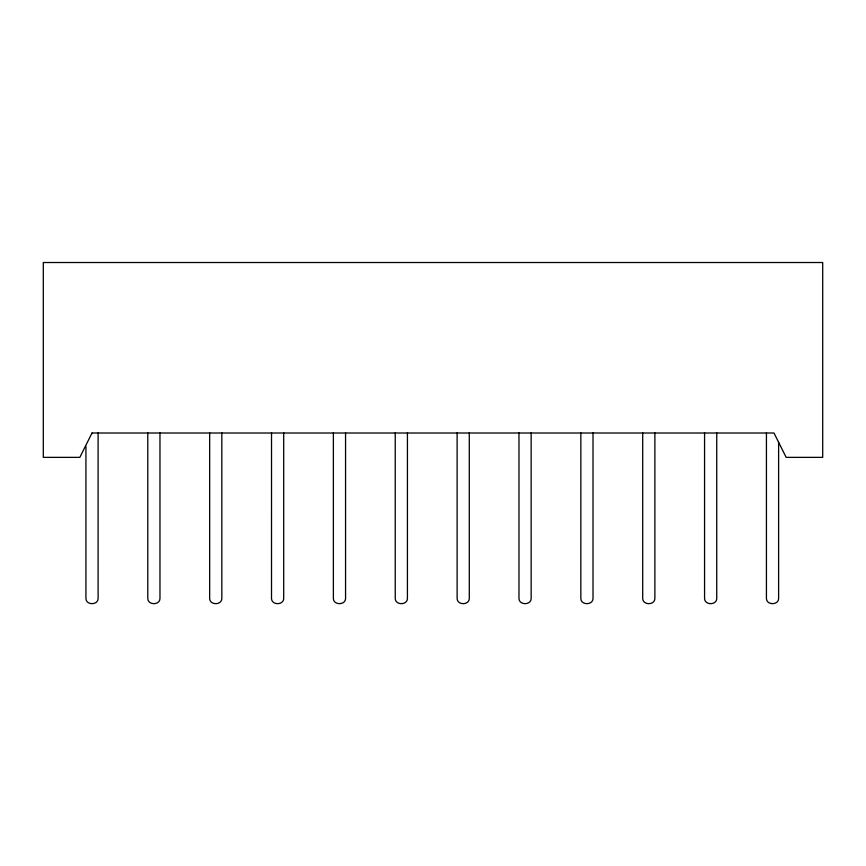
<?xml version="1.0" encoding="UTF-8"?>
<svg xmlns="http://www.w3.org/2000/svg" width="866" height="866" viewBox="0 0 866 866"><rect width="100%" height="100%" fill="white"/><g stroke="black" fill="none" stroke-linecap="round" stroke-linejoin="round"><path stroke-width="1.3" d="M778.61 442.299L778.61 598.633C778.404 605.323 766.648 605.323 766.432 598.633L766.432 432.87M716.745 432.87L716.745 598.633C716.539 605.323 704.783 605.323 704.567 598.633L704.567 432.87M654.88 432.87L654.88 598.633C654.674 605.323 642.918 605.323 642.702 598.633L642.702 432.87M593.015 432.87L593.015 598.633C592.809 605.323 581.054 605.323 580.837 598.633L580.848 432.87M531.15 432.87L531.161 598.633C530.945 605.323 519.189 605.323 518.972 598.633L518.972 432.87M469.285 432.87L469.296 598.633C469.08 605.323 457.324 605.323 457.118 598.633L457.118 432.87M407.431 432.87L407.421 598.633C407.215 605.323 395.459 605.323 395.242 598.633L395.242 432.87M345.556 432.87L345.566 598.633C345.35 605.323 333.594 605.323 333.378 598.633L333.378 432.87M283.691 432.87L283.702 598.633C283.485 605.323 271.729 605.323 271.513 598.633L271.523 432.87M221.826 432.87L221.837 598.633C221.62 605.323 209.864 605.323 209.659 598.633L209.659 432.87M159.972 432.87L159.972 598.633C159.755 605.323 147.999 605.323 147.794 598.633L147.783 432.87M98.107 432.87L98.107 598.633C97.89 605.323 86.135 605.323 85.929 598.633L85.929 446.347M92.013 433.011L79.834 457.367L43.3 457.367L43.3 262.517L822.7 262.517L822.7 457.367L786.166 457.367L773.988 433.011L92.013 433.011"/></g></svg>
